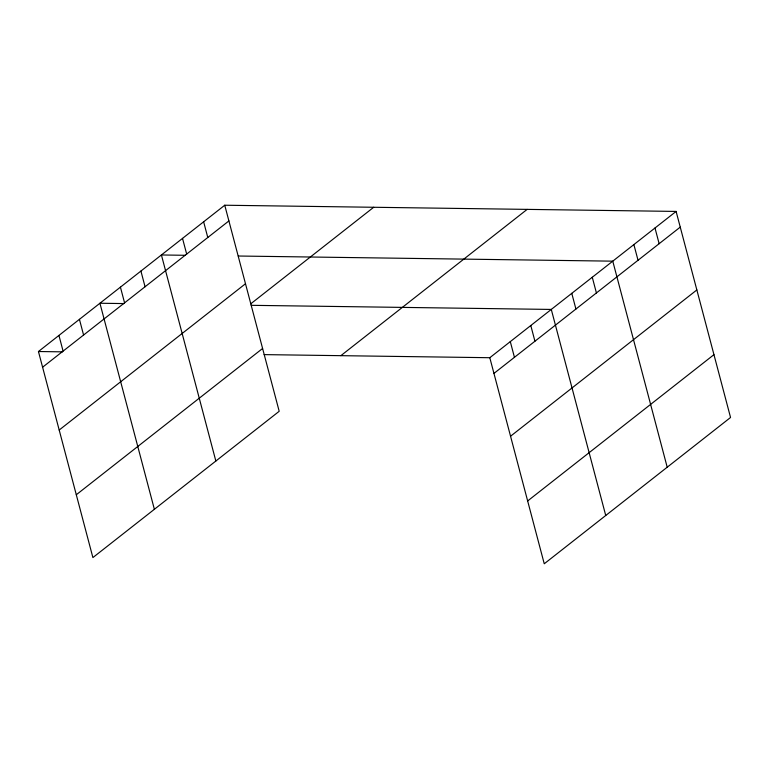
<?xml version="1.0" encoding="UTF-8"?>
<svg xmlns="http://www.w3.org/2000/svg" width="769" height="769" viewBox="0 0 769 769"><rect width="100%" height="100%" fill="white"/><g stroke="black" fill="none" stroke-linecap="round" stroke-linejoin="round"><path stroke-width="1.15" d="M224.75 205.227L279.195 411.29L92.895 557.573L38.45 351.52L224.75 205.227L676.105 211.427L730.55 417.48L544.25 563.773L489.805 357.71L676.105 211.427M42.593 367.217L228.902 220.924M59.194 430.034L245.494 283.742M250.742 303.822L373.696 207.274M76.294 494.755L262.594 348.472M340.859 355.672L527.159 209.379M493.958 373.407L680.257 227.115M510.549 436.225L696.849 289.942M527.649 500.955L713.949 354.663M185.435 255.298L161.413 254.972L215.849 461.025M238.284 256.019L612.768 261.162L667.204 467.216M123.953 303.572L99.932 303.246L154.377 509.299M251.271 305.322L551.286 309.436L605.732 515.49M38.45 351.52L62.472 351.846M264.132 354.615L489.805 357.71M654.996 227.999L659.139 243.696M633.877 244.58L638.03 260.278M592.274 277.253L596.417 292.951M571.78 293.345L575.923 309.042M530.793 325.527L534.936 341.225M510.299 341.619L514.442 357.316M203.641 221.808L207.784 237.506M182.522 238.39L186.675 254.087M140.919 271.063L145.062 286.76M120.425 287.154L124.568 302.851M79.438 319.337L83.581 335.034M58.944 335.428L63.087 351.125"/></g></svg>
